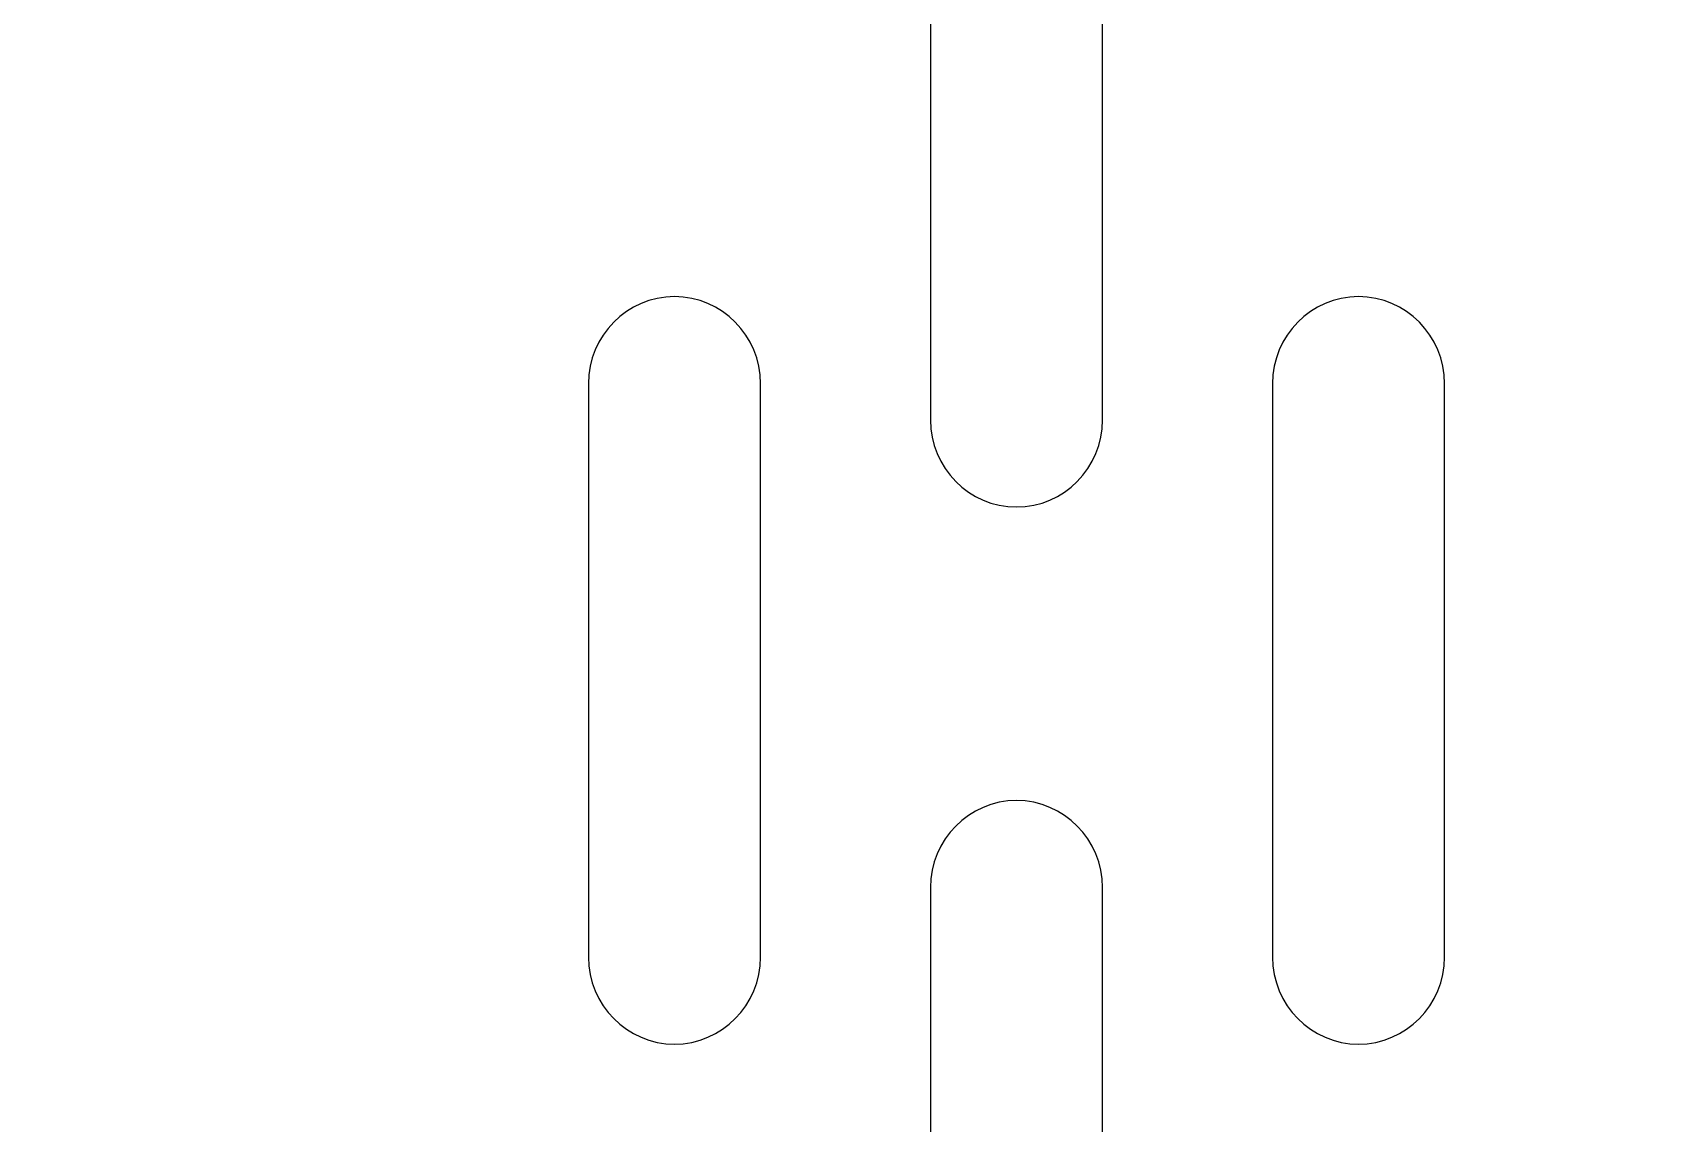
# Model space of a CAD drawing. Header units: millimetres. Extents: x -279 to 279, y -447 to 447.
# Drawn here: x -131.17 to -83.56, y 308.66 to 340.51 of the extents above; entities that cross this region are included whole.
import ezdxf

# ---------------------------------------------------------------- set-up
doc = ezdxf.new("R2010")
doc.units = ezdxf.units.MM
doc.header["$MEASUREMENT"] = 0
doc.layers.add('Layer 1', color=7, linetype='Continuous')

msp = doc.modelspace()

# ---------------------------------------------------------------- linework, layer by layer
at = {"layer": 'Layer 1', "color": 7}
for points, knots in [([(279.3833, 446.6396), (279.3833, 446.6396), (-279.4167, 446.6396), (-279.4167, 446.6396), (-279.4167, 446.6396), (-279.4167, -446.6464), (-279.4167, -446.6464), (-279.4167, -446.6464), (279.3833, -446.6464), (279.3833, -446.6464), (279.3833, -446.6464), (279.3833, 446.6396), (279.3833, 446.6396)], [0, 0, 0, 0, 0.25, 0.25, 0.25, 0.5, 0.5, 0.5, 0.75, 0.75, 0.75, 1, 1, 1, 1]), ([(-102.4287, 348.4904), (-101.044, 348.4904), (-99.9137, 347.348), (-99.9137, 345.947), (-99.9137, 345.947), (-99.9137, 329.204), (-99.9137, 329.204), (-99.9137, 327.8021), (-101.044, 326.6581), (-102.4287, 326.6581), (-103.8126, 326.6581), (-104.943, 327.8021), (-104.943, 329.204), (-104.943, 329.204), (-104.943, 345.947), (-104.943, 345.947), (-104.943, 347.348), (-103.8126, 348.4904), (-102.4287, 348.4904)], [0, 0, 0, 0, 0.1666667, 0.1666667, 0.1666667, 0.3333333, 0.3333333, 0.3333333, 0.5, 0.5, 0.5, 0.6666667, 0.6666667, 0.6666667, 0.8333333, 0.8333333, 0.8333333, 1, 1, 1, 1]), ([(-112.4205, 332.7997), (-111.0366, 332.7997), (-109.9054, 331.6564), (-109.9054, 330.2572), (-109.9054, 330.2572), (-109.9054, 313.5124), (-109.9054, 313.5124), (-109.9054, 312.1114), (-111.0366, 310.9691), (-112.4205, 310.9691), (-113.8043, 310.9691), (-114.9347, 312.1114), (-114.9347, 313.5124), (-114.9347, 313.5124), (-114.9347, 330.2572), (-114.9347, 330.2572), (-114.9347, 331.6556), (-113.8043, 332.7997), (-112.4205, 332.7997)], [0, 0, 0, 0, 0.1666667, 0.1666667, 0.1666667, 0.3333333, 0.3333333, 0.3333333, 0.5, 0.5, 0.5, 0.6666667, 0.6666667, 0.6666667, 0.8333333, 0.8333333, 0.8333333, 1, 1, 1, 1]), ([(-92.437, 332.7997), (-91.0523, 332.7997), (-89.9219, 331.6564), (-89.9219, 330.2572), (-89.9219, 330.2572), (-89.9219, 313.5124), (-89.9219, 313.5124), (-89.9219, 312.1114), (-91.0523, 310.9691), (-92.4361, 310.9691), (-93.8199, 310.9691), (-94.9503, 312.1114), (-94.9503, 313.5124), (-94.9503, 313.5124), (-94.9503, 330.2572), (-94.9503, 330.2572), (-94.9503, 331.6556), (-93.8208, 332.7997), (-92.437, 332.7997)], [0, 0, 0, 0, 0.1666667, 0.1666667, 0.1666667, 0.3333333, 0.3333333, 0.3333333, 0.5, 0.5, 0.5, 0.6666667, 0.6666667, 0.6666667, 0.8333333, 0.8333333, 0.8333333, 1, 1, 1, 1]), ([(-102.4287, 318.0861), (-101.044, 318.0861), (-99.9137, 316.942), (-99.9137, 315.5419), (-99.9137, 315.5419), (-99.9137, 298.7971), (-99.9137, 298.7971), (-99.9137, 297.397), (-101.044, 296.2538), (-102.4287, 296.2538), (-103.8126, 296.2538), (-104.943, 297.397), (-104.943, 298.7971), (-104.943, 298.7971), (-104.943, 315.5419), (-104.943, 315.5419), (-104.943, 316.942), (-103.8126, 318.0861), (-102.4287, 318.0861)], [0, 0, 0, 0, 0.1666667, 0.1666667, 0.1666667, 0.3333333, 0.3333333, 0.3333333, 0.5, 0.5, 0.5, 0.6666667, 0.6666667, 0.6666667, 0.8333333, 0.8333333, 0.8333333, 1, 1, 1, 1])]:
    msp.add_open_spline(points, degree=3, knots=knots, dxfattribs=at)

doc.saveas('drawing.dxf')
